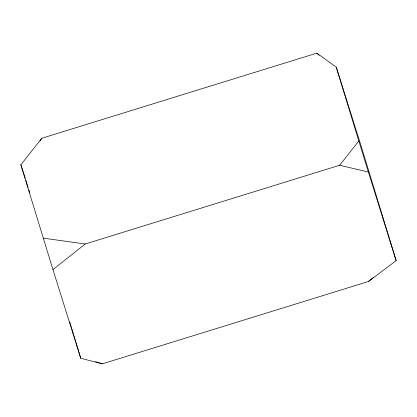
<?xml version="1.0" encoding="UTF-8"?>
<svg xmlns="http://www.w3.org/2000/svg" width="417" height="417" viewBox="0 0 417 417"><rect width="100%" height="100%" fill="white"/><g stroke="black" fill="none" stroke-linecap="round" stroke-linejoin="round"><path stroke-width="0.63" d="M40.032 140.936L41.794 138.256L316.847 53.147L336.274 67.184L361.054 145.762L396.15 260.651L368.409 281.517L102.311 363.853L80.726 358.25L52.949 269.606L20.85 164.783L41.794 138.256M52.949 269.606L85.261 243.981L339.636 165.273L358.797 141.003L336.274 67.184M368.409 281.517L373.882 277.044M43.232 238.149L85.261 243.981M339.636 165.273L368.373 172.007L396.15 260.651M95.602 361.685L102.311 363.853M316.847 53.147L319.135 55.388M20.85 164.783L25.182 178.122M25.953 180.587L28.08 187.374M28.856 189.844L29.821 192.93M358.797 141.003L368.373 172.007M69.717 321.867L71.432 327.475M71.807 328.721L73.522 334.33M73.903 335.576L75.613 341.184M75.993 342.43L80.726 358.25"/></g></svg>
